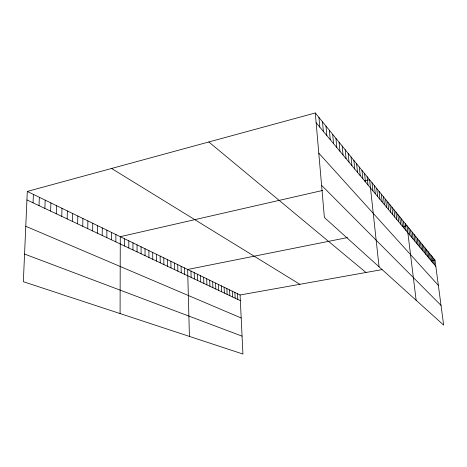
<?xml version="1.0" encoding="UTF-8"?>
<svg xmlns="http://www.w3.org/2000/svg" width="467" height="467" viewBox="0 0 467 467"><rect width="100%" height="100%" fill="white"/><g stroke="black" fill="none" stroke-linecap="round" stroke-linejoin="round"><path stroke-width="0.7" d="M124.578 246.01L124.578 238.777M120.083 313.567L120.276 236.681L322.563 190.472M115.869 241.9L115.898 234.551M111.391 239.787L111.438 232.379M106.838 237.639L106.902 230.173M102.197 235.45L102.279 227.919M97.475 233.22L97.568 225.631M92.659 230.949L92.77 223.296M87.755 228.637L87.884 220.914M82.752 226.279L82.904 218.492M77.656 223.874L77.826 216.017M72.461 221.422L72.648 213.501M67.166 218.924L67.371 210.932M61.761 216.373L61.988 208.311M56.25 213.769L56.495 205.638M50.623 211.119L50.897 202.912M44.885 208.41L45.176 200.133M39.024 205.643L39.345 197.29M33.04 202.824L33.391 194.389M27.308 191.429L23.35 281.7L242.928 354.039L240.073 294.986L27.308 191.429L315.289 112.961L435.005 260.148L443.65 325.102L324.39 217.499L315.289 112.961M364.336 180.927L369.59 179.725L379.064 266.826M347.501 237.569L187.646 269.471L189.421 336.409M402.221 226.647L406.979 225.695L416.144 300.287M240.073 294.986L382.059 269.611M431.035 260.86L435.005 260.148M24.558 254.071L242.064 336.147M25.778 226.285L241.182 317.992M26.934 199.94L240.342 300.625M111.572 168.47L299.867 284.298M208.825 141.968L365.97 272.483M321.594 185.335L441.023 305.383M318.786 153.129L438.367 285.407M316.141 122.745L435.828 266.336M433.65 258.485L434.479 264.719M432.279 256.797L433.107 263.073M430.883 255.087L431.718 261.403M429.465 253.342L430.3 259.71M428.029 251.573L428.864 257.982M426.564 249.775L427.404 256.231M425.081 247.948L425.922 254.451M423.569 246.091L424.415 252.641M422.034 244.2L422.88 250.802M420.469 242.28L421.322 248.934M418.881 240.33L419.734 247.031M417.27 238.345L418.123 245.099M415.63 236.325L416.488 243.132M413.96 234.276L414.819 241.13M412.256 232.187L413.12 239.098M410.528 230.062L411.398 237.026M408.771 227.896L409.641 234.919M405.21 223.518L406.08 230.651M403.412 221.305L404.282 228.497M401.579 219.052L402.455 226.297M399.711 216.764L400.593 224.067M397.814 214.429L398.695 221.79M395.882 212.047L396.763 219.472M393.914 209.63L394.796 217.108M391.906 207.161L392.794 214.709M389.863 204.651L390.751 212.257M387.785 202.094L388.672 209.759M385.66 199.485L386.548 207.22M383.5 196.823L384.388 204.622M381.294 194.114L382.187 201.983M379.046 191.347L379.94 199.286M376.752 188.528L377.645 196.537M374.411 185.656L375.305 193.729M372.03 182.72L372.923 190.869M367.109 176.672L368.002 184.961M364.569 173.549L365.463 181.92M361.978 170.362L362.871 178.808M359.333 167.11L360.22 175.633M356.625 163.783L357.518 172.387M353.863 160.385L354.757 169.072M351.038 156.918L351.931 165.68M348.154 153.363L349.042 162.218M345.201 149.738L346.088 158.669M342.183 146.025L343.064 155.044M339.089 142.225L339.97 151.337M335.931 138.337L336.806 147.537M332.691 134.356L333.566 143.655M329.375 130.281L330.251 139.674M325.984 126.108L326.853 135.593M322.504 121.834L323.368 131.42M318.943 117.45L319.802 127.135M237.505 293.737L237.773 299.411M234.895 292.47L235.164 298.18M232.257 291.18L232.519 296.936M229.577 289.879L229.834 295.669M226.863 288.559L227.114 294.385M224.107 287.217L224.353 293.083M221.311 285.857L221.551 291.758M218.474 284.473L218.708 290.421M215.596 283.072L215.824 289.055M212.672 281.654L212.899 287.678M209.712 280.212L209.928 286.277M206.7 278.746L206.91 284.852M203.647 277.258L203.851 283.411M200.541 275.746L200.74 281.94M197.395 274.217L197.588 280.451M194.196 272.658L194.383 278.939M190.95 271.076L191.126 277.404M184.395 267.889L184.558 274.304M181.091 266.283L181.249 272.746M177.74 264.649L177.886 271.158M174.331 262.991L174.465 269.547M170.869 261.304L170.998 267.906M167.349 259.594L167.472 266.243M163.777 257.854L163.888 264.555M160.146 256.085L160.245 262.833M156.451 254.287L156.544 261.088M152.703 252.46L152.779 259.313M148.885 250.604L148.955 257.51M145.004 248.718L145.062 255.671M141.057 246.798L141.104 253.803M137.047 244.842L137.076 251.906M132.961 242.858L132.984 249.973M128.804 240.832L128.816 248.006"/></g></svg>
